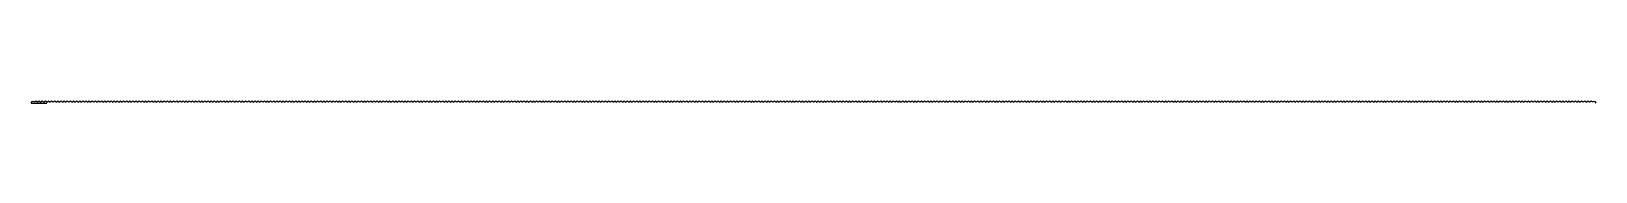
# Model space of a CAD drawing. Header units: millimetres. Extents: x 0 to 1000, y 0 to 2.
import ezdxf

# ---------------------------------------------------------------- set-up
doc = ezdxf.new("R2010")
doc.units = ezdxf.units.MM

msp = doc.modelspace()

# ---------------------------------------------------------------- linework, layer by layer
msp.add_line((0, 0), (10, 0))
msp.add_open_spline([(0, 0), (1, 2), (2, 0), (3, 2), (4, 0), (5, 2), (6, 0), (7, 2), (8, 0), (9, 2), (10, 0), (11, 2), (12, 0), (13, 2), (14, 0), (15, 2), (16, 0), (17, 2), (18, 0), (19, 2), (20, 0), (21, 2), (22, 0), (23, 2), (24, 0), (25, 2), (26, 0), (27, 2), (28, 0), (29, 2), (30, 0), (31, 2), (32, 0), (33, 2), (34, 0), (35, 2), (36, 0), (37, 2), (38, 0), (39, 2), (40, 0), (41, 2), (42, 0), (43, 2), (44, 0), (45, 2), (46, 0), (47, 2), (48, 0), (49, 2), (50, 0), (51, 2), (52, 0), (53, 2), (54, 0), (55, 2), (56, 0), (57, 2), (58, 0), (59, 2), (60, 0), (61, 2), (62, 0), (63, 2), (64, 0), (65, 2), (66, 0), (67, 2), (68, 0), (69, 2), (70, 0), (71, 2), (72, 0), (73, 2), (74, 0), (75, 2), (76, 0), (77, 2), (78, 0), (79, 2), (80, 0), (81, 2), (82, 0), (83, 2), (84, 0), (85, 2), (86, 0), (87, 2), (88, 0), (89, 2), (90, 0), (91, 2), (92, 0), (93, 2), (94, 0), (95, 2), (96, 0), (97, 2), (98, 0), (99, 2), (100, 0), (101, 2), (102, 0), (103, 2), (104, 0), (105, 2), (106, 0), (107, 2), (108, 0), (109, 2), (110, 0), (111, 2), (112, 0), (113, 2), (114, 0), (115, 2), (116, 0), (117, 2), (118, 0), (119, 2), (120, 0), (121, 2), (122, 0), (123, 2), (124, 0), (125, 2), (126, 0), (127, 2), (128, 0), (129, 2), (130, 0), (131, 2), (132, 0), (133, 2), (134, 0), (135, 2), (136, 0), (137, 2), (138, 0), (139, 2), (140, 0), (141, 2), (142, 0), (143, 2), (144, 0), (145, 2), (146, 0), (147, 2), (148, 0), (149, 2), (150, 0), (151, 2), (152, 0), (153, 2), (154, 0), (155, 2), (156, 0), (157, 2), (158, 0), (159, 2), (160, 0), (161, 2), (162, 0), (163, 2), (164, 0), (165, 2), (166, 0), (167, 2), (168, 0), (169, 2), (170, 0), (171, 2), (172, 0), (173, 2), (174, 0), (175, 2), (176, 0), (177, 2), (178, 0), (179, 2), (180, 0), (181, 2), (182, 0), (183, 2), (184, 0), (185, 2), (186, 0), (187, 2), (188, 0), (189, 2), (190, 0), (191, 2), (192, 0), (193, 2), (194, 0), (195, 2), (196, 0), (197, 2), (198, 0), (199, 2), (200, 0), (201, 2), (202, 0), (203, 2), (204, 0), (205, 2), (206, 0), (207, 2), (208, 0), (209, 2), (210, 0), (211, 2), (212, 0), (213, 2), (214, 0), (215, 2), (216, 0), (217, 2), (218, 0), (219, 2), (220, 0), (221, 2), (222, 0), (223, 2), (224, 0), (225, 2), (226, 0), (227, 2), (228, 0), (229, 2), (230, 0), (231, 2), (232, 0), (233, 2), (234, 0), (235, 2), (236, 0), (237, 2), (238, 0), (239, 2), (240, 0), (241, 2), (242, 0), (243, 2), (244, 0), (245, 2), (246, 0), (247, 2), (248, 0), (249, 2), (250, 0), (251, 2), (252, 0), (253, 2), (254, 0), (255, 2), (256, 0), (257, 2), (258, 0), (259, 2), (260, 0), (261, 2), (262, 0), (263, 2), (264, 0), (265, 2), (266, 0), (267, 2), (268, 0), (269, 2), (270, 0), (271, 2), (272, 0), (273, 2), (274, 0), (275, 2), (276, 0), (277, 2), (278, 0), (279, 2), (280, 0), (281, 2), (282, 0), (283, 2), (284, 0), (285, 2), (286, 0), (287, 2), (288, 0), (289, 2), (290, 0), (291, 2), (292, 0), (293, 2), (294, 0), (295, 2), (296, 0), (297, 2), (298, 0), (299, 2), (300, 0), (301, 2), (302, 0), (303, 2), (304, 0), (305, 2), (306, 0), (307, 2), (308, 0), (309, 2), (310, 0), (311, 2), (312, 0), (313, 2), (314, 0), (315, 2), (316, 0), (317, 2), (318, 0), (319, 2), (320, 0), (321, 2), (322, 0), (323, 2), (324, 0), (325, 2), (326, 0), (327, 2), (328, 0), (329, 2), (330, 0), (331, 2), (332, 0), (333, 2), (334, 0), (335, 2), (336, 0), (337, 2), (338, 0), (339, 2), (340, 0), (341, 2), (342, 0), (343, 2), (344, 0), (345, 2), (346, 0), (347, 2), (348, 0), (349, 2), (350, 0), (351, 2), (352, 0), (353, 2), (354, 0), (355, 2), (356, 0), (357, 2), (358, 0), (359, 2), (360, 0), (361, 2), (362, 0), (363, 2), (364, 0), (365, 2), (366, 0), (367, 2), (368, 0), (369, 2), (370, 0), (371, 2), (372, 0), (373, 2), (374, 0), (375, 2), (376, 0), (377, 2), (378, 0), (379, 2), (380, 0), (381, 2), (382, 0), (383, 2), (384, 0), (385, 2), (386, 0), (387, 2), (388, 0), (389, 2), (390, 0), (391, 2), (392, 0), (393, 2), (394, 0), (395, 2), (396, 0), (397, 2), (398, 0), (399, 2), (400, 0), (401, 2), (402, 0), (403, 2), (404, 0), (405, 2), (406, 0), (407, 2), (408, 0), (409, 2), (410, 0), (411, 2), (412, 0), (413, 2), (414, 0), (415, 2), (416, 0), (417, 2), (418, 0), (419, 2), (420, 0), (421, 2), (422, 0), (423, 2), (424, 0), (425, 2), (426, 0), (427, 2), (428, 0), (429, 2), (430, 0), (431, 2), (432, 0), (433, 2), (434, 0), (435, 2), (436, 0), (437, 2), (438, 0), (439, 2), (440, 0), (441, 2), (442, 0), (443, 2), (444, 0), (445, 2), (446, 0), (447, 2), (448, 0), (449, 2), (450, 0), (451, 2), (452, 0), (453, 2), (454, 0), (455, 2), (456, 0), (457, 2), (458, 0), (459, 2), (460, 0), (461, 2), (462, 0), (463, 2), (464, 0), (465, 2), (466, 0), (467, 2), (468, 0), (469, 2), (470, 0), (471, 2), (472, 0), (473, 2), (474, 0), (475, 2), (476, 0), (477, 2), (478, 0), (479, 2), (480, 0), (481, 2), (482, 0), (483, 2), (484, 0), (485, 2), (486, 0), (487, 2), (488, 0), (489, 2), (490, 0), (491, 2), (492, 0), (493, 2), (494, 0), (495, 2), (496, 0), (497, 2), (498, 0), (499, 2), (500, 0), (501, 2), (502, 0), (503, 2), (504, 0), (505, 2), (506, 0), (507, 2), (508, 0), (509, 2), (510, 0), (511, 2), (512, 0), (513, 2), (514, 0), (515, 2), (516, 0), (517, 2), (518, 0), (519, 2), (520, 0), (521, 2), (522, 0), (523, 2), (524, 0), (525, 2), (526, 0), (527, 2), (528, 0), (529, 2), (530, 0), (531, 2), (532, 0), (533, 2), (534, 0), (535, 2), (536, 0), (537, 2), (538, 0), (539, 2), (540, 0), (541, 2), (542, 0), (543, 2), (544, 0), (545, 2), (546, 0), (547, 2), (548, 0), (549, 2), (550, 0), (551, 2), (552, 0), (553, 2), (554, 0), (555, 2), (556, 0), (557, 2), (558, 0), (559, 2), (560, 0), (561, 2), (562, 0), (563, 2), (564, 0), (565, 2), (566, 0), (567, 2), (568, 0), (569, 2), (570, 0), (571, 2), (572, 0), (573, 2), (574, 0), (575, 2), (576, 0), (577, 2), (578, 0), (579, 2), (580, 0), (581, 2), (582, 0), (583, 2), (584, 0), (585, 2), (586, 0), (587, 2), (588, 0), (589, 2), (590, 0), (591, 2), (592, 0), (593, 2), (594, 0), (595, 2), (596, 0), (597, 2), (598, 0), (599, 2), (600, 0), (601, 2), (602, 0), (603, 2), (604, 0), (605, 2), (606, 0), (607, 2), (608, 0), (609, 2), (610, 0), (611, 2), (612, 0), (613, 2), (614, 0), (615, 2), (616, 0), (617, 2), (618, 0), (619, 2), (620, 0), (621, 2), (622, 0), (623, 2), (624, 0), (625, 2), (626, 0), (627, 2), (628, 0), (629, 2), (630, 0), (631, 2), (632, 0), (633, 2), (634, 0), (635, 2), (636, 0), (637, 2), (638, 0), (639, 2), (640, 0), (641, 2), (642, 0), (643, 2), (644, 0), (645, 2), (646, 0), (647, 2), (648, 0), (649, 2), (650, 0), (651, 2), (652, 0), (653, 2), (654, 0), (655, 2), (656, 0), (657, 2), (658, 0), (659, 2), (660, 0), (661, 2), (662, 0), (663, 2), (664, 0), (665, 2), (666, 0), (667, 2), (668, 0), (669, 2), (670, 0), (671, 2), (672, 0), (673, 2), (674, 0), (675, 2), (676, 0), (677, 2), (678, 0), (679, 2), (680, 0), (681, 2), (682, 0), (683, 2), (684, 0), (685, 2), (686, 0), (687, 2), (688, 0), (689, 2), (690, 0), (691, 2), (692, 0), (693, 2), (694, 0), (695, 2), (696, 0), (697, 2), (698, 0), (699, 2), (700, 0), (701, 2), (702, 0), (703, 2), (704, 0), (705, 2), (706, 0), (707, 2), (708, 0), (709, 2), (710, 0), (711, 2), (712, 0), (713, 2), (714, 0), (715, 2), (716, 0), (717, 2), (718, 0), (719, 2), (720, 0), (721, 2), (722, 0), (723, 2), (724, 0), (725, 2), (726, 0), (727, 2), (728, 0), (729, 2), (730, 0), (731, 2), (732, 0), (733, 2), (734, 0), (735, 2), (736, 0), (737, 2), (738, 0), (739, 2), (740, 0), (741, 2), (742, 0), (743, 2), (744, 0), (745, 2), (746, 0), (747, 2), (748, 0), (749, 2), (750, 0), (751, 2), (752, 0), (753, 2), (754, 0), (755, 2), (756, 0), (757, 2), (758, 0), (759, 2), (760, 0), (761, 2), (762, 0), (763, 2), (764, 0), (765, 2), (766, 0), (767, 2), (768, 0), (769, 2), (770, 0), (771, 2), (772, 0), (773, 2), (774, 0), (775, 2), (776, 0), (777, 2), (778, 0), (779, 2), (780, 0), (781, 2), (782, 0), (783, 2), (784, 0), (785, 2), (786, 0), (787, 2), (788, 0), (789, 2), (790, 0), (791, 2), (792, 0), (793, 2), (794, 0), (795, 2), (796, 0), (797, 2), (798, 0), (799, 2), (800, 0), (801, 2), (802, 0), (803, 2), (804, 0), (805, 2), (806, 0), (807, 2), (808, 0), (809, 2), (810, 0), (811, 2), (812, 0), (813, 2), (814, 0), (815, 2), (816, 0), (817, 2), (818, 0), (819, 2), (820, 0), (821, 2), (822, 0), (823, 2), (824, 0), (825, 2), (826, 0), (827, 2), (828, 0), (829, 2), (830, 0), (831, 2), (832, 0), (833, 2), (834, 0), (835, 2), (836, 0), (837, 2), (838, 0), (839, 2), (840, 0), (841, 2), (842, 0), (843, 2), (844, 0), (845, 2), (846, 0), (847, 2), (848, 0), (849, 2), (850, 0), (851, 2), (852, 0), (853, 2), (854, 0), (855, 2), (856, 0), (857, 2), (858, 0), (859, 2), (860, 0), (861, 2), (862, 0), (863, 2), (864, 0), (865, 2), (866, 0), (867, 2), (868, 0), (869, 2), (870, 0), (871, 2), (872, 0), (873, 2), (874, 0), (875, 2), (876, 0), (877, 2), (878, 0), (879, 2), (880, 0), (881, 2), (882, 0), (883, 2), (884, 0), (885, 2), (886, 0), (887, 2), (888, 0), (889, 2), (890, 0), (891, 2), (892, 0), (893, 2), (894, 0), (895, 2), (896, 0), (897, 2), (898, 0), (899, 2), (900, 0), (901, 2), (902, 0), (903, 2), (904, 0), (905, 2), (906, 0), (907, 2), (908, 0), (909, 2), (910, 0), (911, 2), (912, 0), (913, 2), (914, 0), (915, 2), (916, 0), (917, 2), (918, 0), (919, 2), (920, 0), (921, 2), (922, 0), (923, 2), (924, 0), (925, 2), (926, 0), (927, 2), (928, 0), (929, 2), (930, 0), (931, 2), (932, 0), (933, 2), (934, 0), (935, 2), (936, 0), (937, 2), (938, 0), (939, 2), (940, 0), (941, 2), (942, 0), (943, 2), (944, 0), (945, 2), (946, 0), (947, 2), (948, 0), (949, 2), (950, 0), (951, 2), (952, 0), (953, 2), (954, 0), (955, 2), (956, 0), (957, 2), (958, 0), (959, 2), (960, 0), (961, 2), (962, 0), (963, 2), (964, 0), (965, 2), (966, 0), (967, 2), (968, 0), (969, 2), (970, 0), (971, 2), (972, 0), (973, 2), (974, 0), (975, 2), (976, 0), (977, 2), (978, 0), (979, 2), (980, 0), (981, 2), (982, 0), (983, 2), (984, 0), (985, 2), (986, 0), (987, 2), (988, 0), (989, 2), (990, 0), (991, 2), (992, 0), (993, 2), (994, 0), (995, 2), (996, 0), (997, 2), (998, 0), (999, 2), (1000, 0)], degree=3)

doc.saveas('drawing.dxf')
